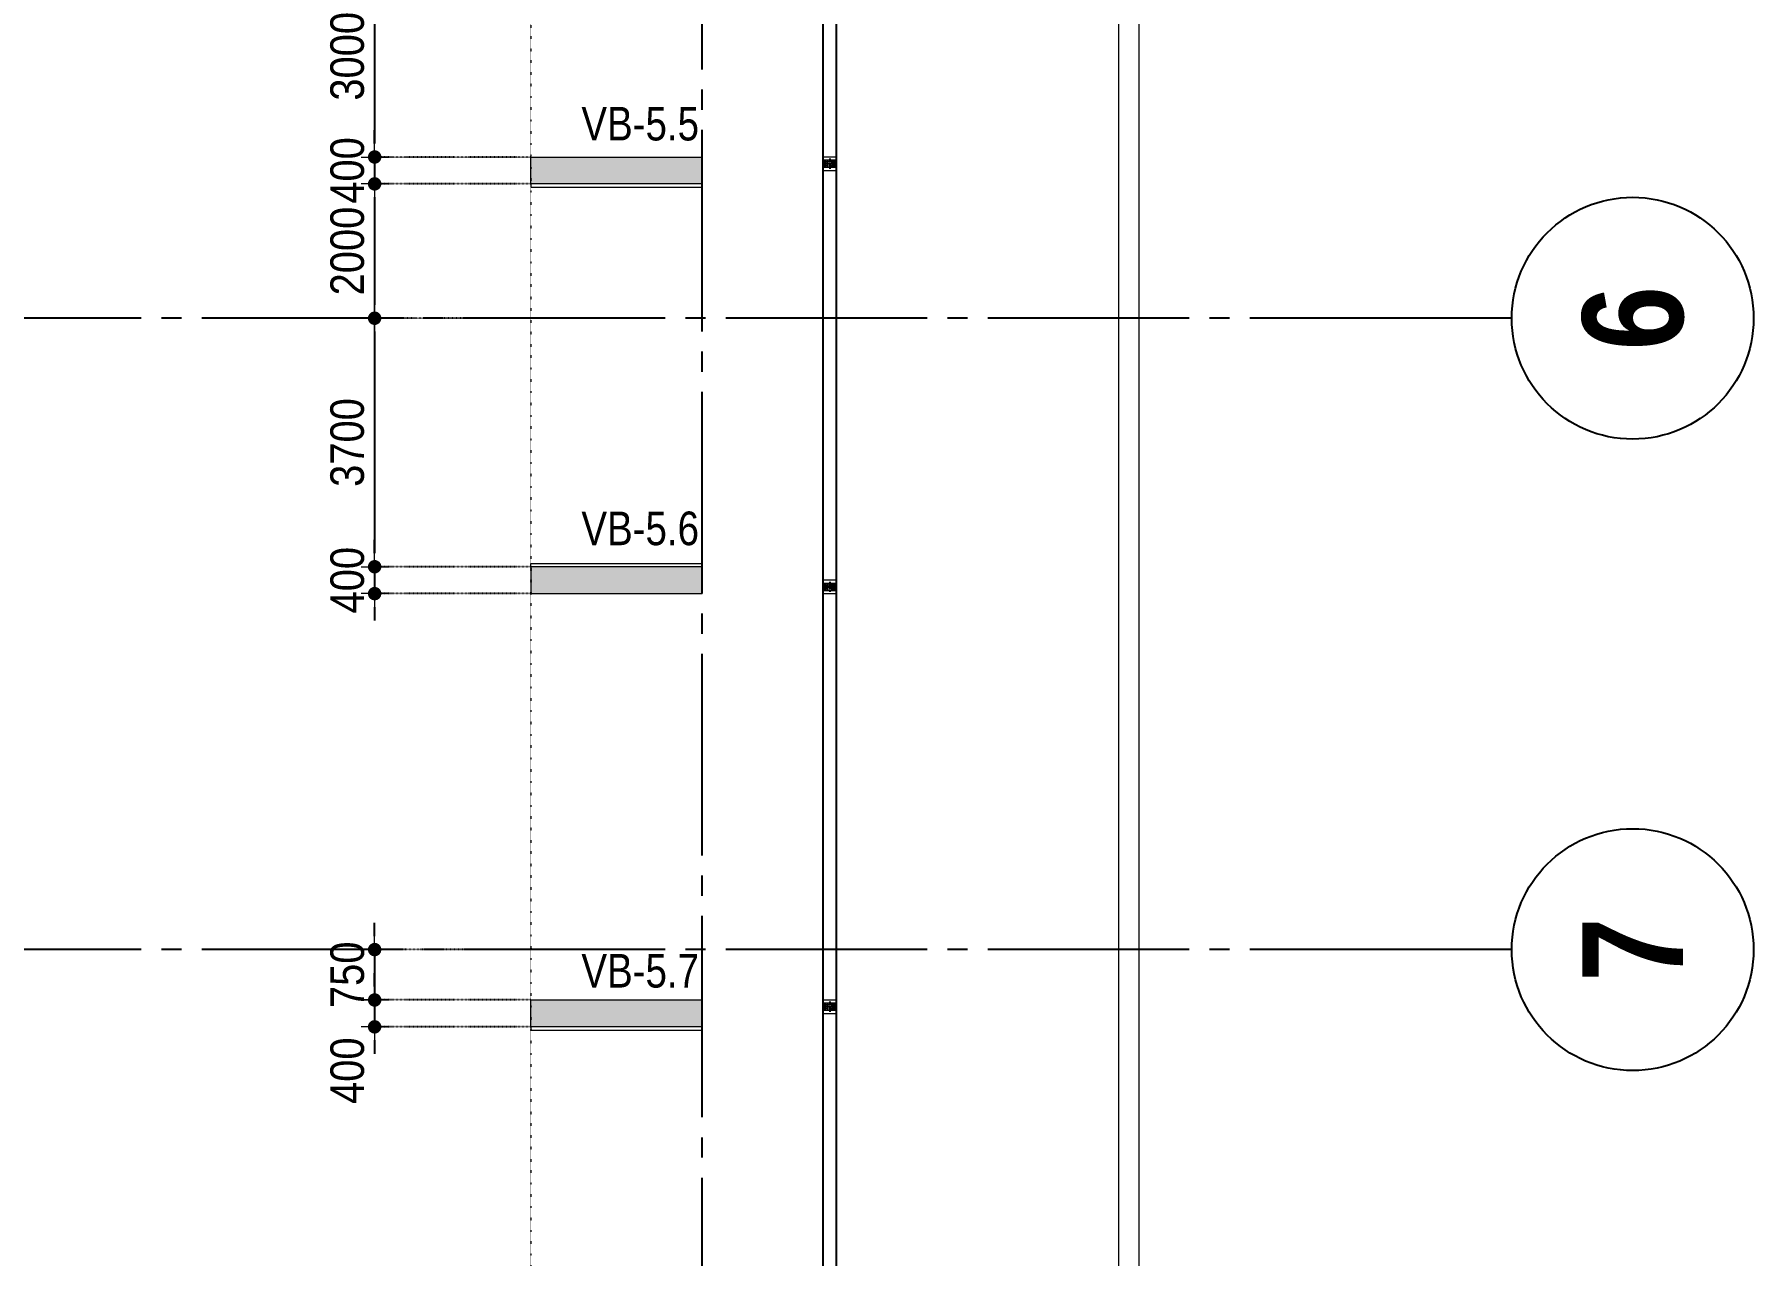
# Model space of a CAD drawing. Header units: millimetres. Extents: x -3973692 to -2843767, y 592734 to 838475.
# Drawn here: x -3458884 to -3433292, y 712175 to 730357 of the extents above; entities that cross this region are included whole.
import ezdxf
from ezdxf.enums import TextEntityAlignment as Align

# ---------------------------------------------------------------- set-up
doc = ezdxf.new("R2010")
doc.units = ezdxf.units.MM
doc.header["$MEASUREMENT"] = 0
doc.header["$PDMODE"] = 3
doc.header["$PDSIZE"] = -20
for name, pattern in [('CHG_XX_Cot_Tang 1$0$CENTER', [20.2, 12.7, -2.5, 2.5, -2.5]), ('CHG_XX_Cot_Tang 1$0$CENTER2', [28.575, 19.05, -3.175, 3.175, -3.175]), ('CHG_XX_Cot_Tang 1$0$HIDDEN', [0.375, 0.25, -0.125]), ('CHG_XX_Cot_Tang 1$0$MB_Luoi truc$0$HTT Hidden 21', [3, 2, -1]), ('CHG_XX_Luoi truc$0$MB_Luoi truc$0$Center101', [13, 10, -1, 1, -1]), ('DIVIDE2', [15.875, 6.35, -3.175, 0, -3.175, 0, -3.175]), ('DOT2', [0.125, 0, -0.125]), ('HIDDEN5', [2.8375, 1.25, -1.5875])]:
    doc.linetypes.add(name, pattern=pattern)
doc.layers.get('0').update_dxf_attribs({"lineweight": 9})
doc.layers.get('Defpoints').update_dxf_attribs({"color": 10, "lineweight": 0})
for name, color, linetype, lineweight in [("'S_General_Dim_1", 1, 'Continuous', 18), ("'S_General_Divide_3 Intermediate", 3, 'DIVIDE2', 40), ("CHG_XX_Cot_Tang 1$0$'S_Steel_Cont_2 Normal", 2, 'Continuous', 25), ("CHG_XX_Cot_Tang 1$0$'S_Steel_Cont_2 Normal_Plate", 150, 'Continuous', 15), ('CHG_XX_Cot_Tang 1$0$Cot thep', 51, 'Continuous', 15), ('CHG_XX_Cot_Tang 1$0$Net thay Tuong', 3, 'Continuous', 20), ('CHG_XX_Cot_Tang 1$0$NS-Pier', 150, 'Continuous', 9), ('CHG_XX_Cot_Tang 1$0$NS-Pier @ 1', 150, 'Continuous', 9), ('CHG_XX_Cot_Tang 1$0$NS-Pier @ 100', 150, 'Continuous', 9), ('CHG_XX_Cot_Tang 1$0$NS-Pier @ 150 VP1', 150, 'Continuous', 9), ('CHG_XX_Cot_Tang 1$0$NS-Pier @ 150 VP2', 150, 'Continuous', 9), ('CHG_XX_Cot_Tang 1$0$NS-Pier @ 150 VP3', 150, 'Continuous', 9), ('CHG_XX_Cot_Tang 1$0$NS-Pier @ 150 VP4', 150, 'Continuous', 9), ('CHG_XX_Cot_Tang 1$0$NS-Pier @ 150 VP5', 150, 'Continuous', 9), ('CHG_XX_Cot_Tang 1$0$NS-Pier @ 150 VP6', 150, 'Continuous', 9), ('CHG_XX_Cot_Tang 1$0$NS-Pier @ 150 VP7', 150, 'Continuous', 9), ('CHG_XX_Cot_Tang 1$0$NS-Pier @ 150 VP8', 150, 'Continuous', 9), ('CHG_XX_Cot_Tang 1$0$NS-Pier @ 150 VP9', 150, 'Continuous', 9), ('CHG_XX_Cot_Tang 1$0$NS-Pier @ 150 VPModel', 150, 'Continuous', 9), ('CHG_XX_Cot_Tang 1$0$NS-Pier @ 200 VP11', 150, 'Continuous', 9), ('CHG_XX_Cot_Tang 1$0$NS-Pier @ 200 VP12', 150, 'Continuous', 9), ('CHG_XX_Cot_Tang 1$0$NS-Pier @ 200 VP13', 150, 'Continuous', 9), ('CHG_XX_Cot_Tang 1$0$NS-Pier @ 200 VP14', 150, 'Continuous', 9), ('CHG_XX_Cot_Tang 1$0$NS-Pier @ 200 VP15', 150, 'Continuous', 9), ('CHG_XX_Cot_Tang 1$0$NS-Pier @ 200 VP16', 150, 'Continuous', 9), ('CHG_XX_Cot_Tang 1$0$NS-Pier @ 200 VP17', 150, 'Continuous', 9), ('CHG_XX_Cot_Tang 1$0$NS-Pier @ 200 VP18', 150, 'Continuous', 9), ('CHG_XX_Cot_Tang 1$0$NS-Pier @ 200 VP19', 150, 'Continuous', 9), ('CHG_XX_Cot_Tang 1$0$NS-Pier @ 200 VP21', 150, 'Continuous', 9), ('CHG_XX_Cot_Tang 1$0$NS-Pier @ 200 VP22', 150, 'Continuous', 9), ('CHG_XX_Cot_Tang 1$0$NS-Pier @ 200 VP23', 150, 'Continuous', 9), ('CHG_XX_Cot_Tang 1$0$NS-Pier @ 200 VP24', 150, 'Continuous', 9), ('CHG_XX_Cot_Tang 1$0$NS-Pier @ 200 VP25', 150, 'Continuous', 9), ('CHG_XX_Cot_Tang 1$0$NS-Pier @ 200 VP26', 150, 'Continuous', 9), ('CHG_XX_Cot_Tang 1$0$NS-Pier @ 200 VP27', 150, 'Continuous', 9), ('CHG_XX_Cot_Tang 1$0$NS-Pier @ 200 VP28', 150, 'Continuous', 9), ('CHG_XX_Cot_Tang 1$0$NS-Pier @ 200 VP30', 150, 'Continuous', 9), ('CHG_XX_Cot_Tang 1$0$NS-Pier @ 200 VP31', 150, 'Continuous', 9), ('CHG_XX_Cot_Tang 1$0$NS-Pier @ 200 VP32', 150, 'Continuous', 9), ('CHG_XX_Cot_Tang 1$0$NS-Pier @ 200 VP33', 150, 'Continuous', 9), ('CHG_XX_Cot_Tang 1$0$NS-Pier @ 200 VP34', 150, 'Continuous', 9), ('CHG_XX_Cot_Tang 1$0$NS-Pier @ 200 VP35', 150, 'Continuous', 9), ('CHG_XX_Cot_Tang 1$0$NS-Pier @ 200 VP36', 150, 'Continuous', 9), ('CHG_XX_Cot_Tang 1$0$NS-Pier @ 200 VP37', 150, 'Continuous', 9), ('CHG_XX_Cot_Tang 1$0$NS-Pier @ 200 VPModel', 150, 'Continuous', 9), ('CHG_XX_Cot_Tang 1$0$NS-Pier @ 350 VP10', 150, 'Continuous', 9), ('CHG_XX_Cot_Tang 1$0$NS-Pier @ 350 VP20', 150, 'Continuous', 9), ('CHG_XX_Cot_Tang 1$0$NS-Pier @ 350 VP29', 150, 'Continuous', 9), ('CHG_XX_Cot_Tang 1$0$NS-Pier @ 350 VPModel', 150, 'Continuous', 9), ('TEXT', 7, 'Continuous', 15)]:
    doc.layers.add(name, color=color, linetype=linetype, lineweight=lineweight)
for name, color, linetype in [("CHG_XX_Cot_Tang 1$0$'S_Concrete_Center_1", 8, 'CHG_XX_Cot_Tang 1$0$CENTER2'), ("CHG_XX_Cot_Tang 1$0$'S_Steel_ Bold", 8, 'Continuous'), ('CHG_XX_Cot_Tang 1$0$Vach VH3', 3, 'Continuous'), ('CHG_XX_Luoi truc$0$Grid', 34, 'Continuous'), ('CHG_XX_Luoi truc$0$Grid Line', 251, 'CHG_XX_Luoi truc$0$MB_Luoi truc$0$Center101'), ('dim', 1, 'Continuous')]:
    doc.layers.add(name, color=color, linetype=linetype)
doc.styles.add('arial', font='arial.ttf', dxfattribs={"width": 0.85})
doc.styles.add('CHG_XX_Luoi truc$0$MB_Luoi truc$0$Grid A-F$0$VNI-HelveCB', font='')
doc.styles.add('TTP-HelCon', font='')
doc.styles.get('CHG_XX_Luoi truc$0$MB_Luoi truc$0$Grid A-F$0$VNI-HelveCB').set_extended_font_data('VNI-Helve-Condense', bold=True)
doc.styles.get('TTP-HelCon').set_extended_font_data('VNI-Helve-Condense')
doc.dimstyles.new('200', dxfattribs={"dimscale": 200, "dimtxt": 2.5, "dimasz": 1, "dimexe": 0, "dimexo": 0, "dimgap": 0.75, "dimtad": 1, "dimdec": 0, "dimrnd": 10, "dimzin": 9, "dimdsep": 46, "dimtxsty": 'arial', "dimblk1": 'DIMDOT', "dimblk2": 'DIMDOT', "dimsah": 1, "dimcen": 2, "dimdle": 3, "dimclre": 8, "dimclrt": 2, "dimadec": 0, "dimazin": 0, "dimtfac": 1, "dimtdec": 0, "dimtix": 1, "dimtmove": 2, "dimatfit": 3, "dimldrblk": 'DIMPIJL', "dimfxl": 1, "dimtvp": 1.8, "dimtolj": 1, "dimtzin": 0, "dimarcsym": 0})

# ---------------------------------------------------------------- blocks, each defined once
blk = doc.blocks.new('*U3260')
at = {"layer": 'CHG_XX_Cot_Tang 1$0$NS-Pier @ 1'}
h = blk.add_hatch(color=256, dxfattribs=at)
h.dxf.hatch_style = 1
h.paths.add_polyline_path([(400, 0), (0, 0), (0, -2550), (400, -2550)])
at = {"layer": 'CHG_XX_Cot_Tang 1$0$NS-Pier @ 100'}
h = blk.add_hatch(color=256, dxfattribs=at)
h.dxf.hatch_style = 1
h.paths.add_polyline_path([(400, 0), (0, 0), (0, -2550), (400, -2550)])
at = {"layer": 'CHG_XX_Cot_Tang 1$0$NS-Pier @ 150 VP1'}
h = blk.add_hatch(color=256, dxfattribs=at)
h.dxf.hatch_style = 1
h.paths.add_polyline_path([(400, 0), (0, 0), (0, -2550), (400, -2550)])
at = {"layer": 'CHG_XX_Cot_Tang 1$0$NS-Pier @ 150 VP2'}
h = blk.add_hatch(color=256, dxfattribs=at)
h.dxf.hatch_style = 1
h.paths.add_polyline_path([(400, 0), (0, 0), (0, -2550), (400, -2550)])
at = {"layer": 'CHG_XX_Cot_Tang 1$0$NS-Pier @ 150 VP3'}
h = blk.add_hatch(color=256, dxfattribs=at)
h.dxf.hatch_style = 1
h.paths.add_polyline_path([(400, 0), (0, 0), (0, -2550), (400, -2550)])
at = {"layer": 'CHG_XX_Cot_Tang 1$0$NS-Pier @ 150 VP4'}
h = blk.add_hatch(color=256, dxfattribs=at)
h.dxf.hatch_style = 1
h.paths.add_polyline_path([(400, 0), (0, 0), (0, -2550), (400, -2550)])
at = {"layer": 'CHG_XX_Cot_Tang 1$0$NS-Pier @ 150 VP5'}
h = blk.add_hatch(color=256, dxfattribs=at)
h.dxf.hatch_style = 1
h.paths.add_polyline_path([(400, 0), (0, 0), (0, -2550), (400, -2550)])
at = {"layer": 'CHG_XX_Cot_Tang 1$0$NS-Pier @ 150 VP6'}
h = blk.add_hatch(color=256, dxfattribs=at)
h.dxf.hatch_style = 1
h.paths.add_polyline_path([(400, 0), (0, 0), (0, -2550), (400, -2550)])
at = {"layer": 'CHG_XX_Cot_Tang 1$0$NS-Pier @ 150 VP7'}
h = blk.add_hatch(color=256, dxfattribs=at)
h.dxf.hatch_style = 1
h.paths.add_polyline_path([(400, 0), (0, 0), (0, -2550), (400, -2550)])
at = {"layer": 'CHG_XX_Cot_Tang 1$0$NS-Pier @ 150 VP8'}
h = blk.add_hatch(color=256, dxfattribs=at)
h.dxf.hatch_style = 1
h.paths.add_polyline_path([(400, 0), (0, 0), (0, -2550), (400, -2550)])
at = {"layer": 'CHG_XX_Cot_Tang 1$0$NS-Pier @ 150 VP9'}
h = blk.add_hatch(color=256, dxfattribs=at)
h.dxf.hatch_style = 1
h.paths.add_polyline_path([(400, 0), (0, 0), (0, -2550), (400, -2550)])
at = {"layer": 'CHG_XX_Cot_Tang 1$0$NS-Pier @ 150 VPModel'}
h = blk.add_hatch(color=256, dxfattribs=at)
h.dxf.hatch_style = 1
h.paths.add_polyline_path([(400, 0), (0, 0), (0, -2550), (400, -2550)])
at = {"layer": 'CHG_XX_Cot_Tang 1$0$NS-Pier @ 200 VP11'}
h = blk.add_hatch(color=256, dxfattribs=at)
h.dxf.hatch_style = 1
h.paths.add_polyline_path([(400, 0), (0, 0), (0, -2550), (400, -2550)])
at = {"layer": 'CHG_XX_Cot_Tang 1$0$NS-Pier @ 200 VP12'}
h = blk.add_hatch(color=256, dxfattribs=at)
h.dxf.hatch_style = 1
h.paths.add_polyline_path([(400, 0), (0, 0), (0, -2550), (400, -2550)])
at = {"layer": 'CHG_XX_Cot_Tang 1$0$NS-Pier @ 200 VP13'}
h = blk.add_hatch(color=256, dxfattribs=at)
h.dxf.hatch_style = 1
h.paths.add_polyline_path([(400, 0), (0, 0), (0, -2550), (400, -2550)])
at = {"layer": 'CHG_XX_Cot_Tang 1$0$NS-Pier @ 200 VP14'}
h = blk.add_hatch(color=256, dxfattribs=at)
h.dxf.hatch_style = 1
h.paths.add_polyline_path([(400, 0), (0, 0), (0, -2550), (400, -2550)])
at = {"layer": 'CHG_XX_Cot_Tang 1$0$NS-Pier @ 200 VP15'}
h = blk.add_hatch(color=256, dxfattribs=at)
h.dxf.hatch_style = 1
h.paths.add_polyline_path([(400, 0), (0, 0), (0, -2550), (400, -2550)])
at = {"layer": 'CHG_XX_Cot_Tang 1$0$NS-Pier @ 200 VP16'}
h = blk.add_hatch(color=256, dxfattribs=at)
h.dxf.hatch_style = 1
h.paths.add_polyline_path([(400, 0), (0, 0), (0, -2550), (400, -2550)])
at = {"layer": 'CHG_XX_Cot_Tang 1$0$NS-Pier @ 200 VP17'}
h = blk.add_hatch(color=256, dxfattribs=at)
h.dxf.hatch_style = 1
h.paths.add_polyline_path([(400, 0), (0, 0), (0, -2550), (400, -2550)])
at = {"layer": 'CHG_XX_Cot_Tang 1$0$NS-Pier @ 200 VP18'}
h = blk.add_hatch(color=256, dxfattribs=at)
h.dxf.hatch_style = 1
h.paths.add_polyline_path([(400, 0), (0, 0), (0, -2550), (400, -2550)])
at = {"layer": 'CHG_XX_Cot_Tang 1$0$NS-Pier @ 200 VP19'}
h = blk.add_hatch(color=256, dxfattribs=at)
h.dxf.hatch_style = 1
h.paths.add_polyline_path([(400, 0), (0, 0), (0, -2550), (400, -2550)])
at = {"layer": 'CHG_XX_Cot_Tang 1$0$NS-Pier @ 200 VP21'}
h = blk.add_hatch(color=256, dxfattribs=at)
h.dxf.hatch_style = 1
h.paths.add_polyline_path([(400, 0), (0, 0), (0, -2550), (400, -2550)])
at = {"layer": 'CHG_XX_Cot_Tang 1$0$NS-Pier @ 200 VP22'}
h = blk.add_hatch(color=256, dxfattribs=at)
h.dxf.hatch_style = 1
h.paths.add_polyline_path([(400, 0), (0, 0), (0, -2550), (400, -2550)])
at = {"layer": 'CHG_XX_Cot_Tang 1$0$NS-Pier @ 200 VP23'}
h = blk.add_hatch(color=256, dxfattribs=at)
h.dxf.hatch_style = 1
h.paths.add_polyline_path([(400, 0), (0, 0), (0, -2550), (400, -2550)])
at = {"layer": 'CHG_XX_Cot_Tang 1$0$NS-Pier @ 200 VP24'}
h = blk.add_hatch(color=256, dxfattribs=at)
h.dxf.hatch_style = 1
h.paths.add_polyline_path([(400, 0), (0, 0), (0, -2550), (400, -2550)])
at = {"layer": 'CHG_XX_Cot_Tang 1$0$NS-Pier @ 200 VP25'}
h = blk.add_hatch(color=256, dxfattribs=at)
h.dxf.hatch_style = 1
h.paths.add_polyline_path([(400, 0), (0, 0), (0, -2550), (400, -2550)])
at = {"layer": 'CHG_XX_Cot_Tang 1$0$NS-Pier @ 200 VP26'}
h = blk.add_hatch(color=256, dxfattribs=at)
h.dxf.hatch_style = 1
h.paths.add_polyline_path([(400, 0), (0, 0), (0, -2550), (400, -2550)])
at = {"layer": 'CHG_XX_Cot_Tang 1$0$NS-Pier @ 200 VP27'}
h = blk.add_hatch(color=256, dxfattribs=at)
h.dxf.hatch_style = 1
h.paths.add_polyline_path([(400, 0), (0, 0), (0, -2550), (400, -2550)])
at = {"layer": 'CHG_XX_Cot_Tang 1$0$NS-Pier @ 200 VP28'}
h = blk.add_hatch(color=256, dxfattribs=at)
h.dxf.hatch_style = 1
h.paths.add_polyline_path([(400, 0), (0, 0), (0, -2550), (400, -2550)])
at = {"layer": 'CHG_XX_Cot_Tang 1$0$NS-Pier @ 200 VP30'}
h = blk.add_hatch(color=256, dxfattribs=at)
h.dxf.hatch_style = 1
h.paths.add_polyline_path([(400, 0), (0, 0), (0, -2550), (400, -2550)])
at = {"layer": 'CHG_XX_Cot_Tang 1$0$NS-Pier @ 200 VP31'}
h = blk.add_hatch(color=256, dxfattribs=at)
h.dxf.hatch_style = 1
h.paths.add_polyline_path([(400, 0), (0, 0), (0, -2550), (400, -2550)])
at = {"layer": 'CHG_XX_Cot_Tang 1$0$NS-Pier @ 200 VP32'}
h = blk.add_hatch(color=256, dxfattribs=at)
h.dxf.hatch_style = 1
h.paths.add_polyline_path([(400, 0), (0, 0), (0, -2550), (400, -2550)])
at = {"layer": 'CHG_XX_Cot_Tang 1$0$NS-Pier @ 200 VP33'}
h = blk.add_hatch(color=256, dxfattribs=at)
h.dxf.hatch_style = 1
h.paths.add_polyline_path([(400, 0), (0, 0), (0, -2550), (400, -2550)])
at = {"layer": 'CHG_XX_Cot_Tang 1$0$NS-Pier @ 200 VP34'}
h = blk.add_hatch(color=256, dxfattribs=at)
h.dxf.hatch_style = 1
h.paths.add_polyline_path([(400, 0), (0, 0), (0, -2550), (400, -2550)])
at = {"layer": 'CHG_XX_Cot_Tang 1$0$NS-Pier @ 200 VP35'}
h = blk.add_hatch(color=256, dxfattribs=at)
h.dxf.hatch_style = 1
h.paths.add_polyline_path([(400, 0), (0, 0), (0, -2550), (400, -2550)])
at = {"layer": 'CHG_XX_Cot_Tang 1$0$NS-Pier @ 200 VP36'}
h = blk.add_hatch(color=256, dxfattribs=at)
h.dxf.hatch_style = 1
h.paths.add_polyline_path([(400, 0), (0, 0), (0, -2550), (400, -2550)])
at = {"layer": 'CHG_XX_Cot_Tang 1$0$NS-Pier @ 200 VP37'}
h = blk.add_hatch(color=256, dxfattribs=at)
h.dxf.hatch_style = 1
h.paths.add_polyline_path([(400, 0), (0, 0), (0, -2550), (400, -2550)])
at = {"layer": 'CHG_XX_Cot_Tang 1$0$NS-Pier @ 200 VPModel'}
h = blk.add_hatch(color=256, dxfattribs=at)
h.dxf.hatch_style = 1
h.paths.add_polyline_path([(400, 0), (0, 0), (0, -2550), (400, -2550)])
at = {"layer": 'CHG_XX_Cot_Tang 1$0$NS-Pier @ 350 VP10'}
h = blk.add_hatch(color=256, dxfattribs=at)
h.dxf.hatch_style = 1
h.paths.add_polyline_path([(400, 0), (0, 0), (0, -2550), (400, -2550)])
at = {"layer": 'CHG_XX_Cot_Tang 1$0$NS-Pier @ 350 VP20'}
h = blk.add_hatch(color=256, dxfattribs=at)
h.dxf.hatch_style = 1
h.paths.add_polyline_path([(400, 0), (0, 0), (0, -2550), (400, -2550)])
at = {"layer": 'CHG_XX_Cot_Tang 1$0$NS-Pier @ 350 VP29'}
h = blk.add_hatch(color=256, dxfattribs=at)
h.dxf.hatch_style = 1
h.paths.add_polyline_path([(400, 0), (0, 0), (0, -2550), (400, -2550)])
at = {"layer": 'CHG_XX_Cot_Tang 1$0$NS-Pier @ 350 VPModel'}
h = blk.add_hatch(color=256, dxfattribs=at)
h.dxf.hatch_style = 1
h.paths.add_polyline_path([(400, 0), (0, 0), (0, -2550), (400, -2550)])
blk = doc.blocks.new('CHG_XX_Cot_Tang 1$0$Block A_C450x2250')
at = {"layer": 'CHG_XX_Cot_Tang 1$0$NS-Pier', "color": 9, "linetype": 'CHG_XX_Cot_Tang 1$0$MB_Luoi truc$0$HTT Hidden 21'}
blk.add_lwpolyline([(0, 0), (-50, 0), (-50, -2550), (0, -2550)], dxfattribs=at)
at = {"layer": 'CHG_XX_Cot_Tang 1$0$NS-Pier'}
blk.add_lwpolyline([(400, -2550), (0, -2550), (0, 0), (400, 0)], close=True, dxfattribs=at)
blk.add_blockref('*U3260', (0, 0), dxfattribs=at)
blk = doc.blocks.new('*U2973')
at = {"layer": "CHG_XX_Cot_Tang 1$0$'S_Steel_ Bold", "linetype": 'CHG_XX_Cot_Tang 1$0$CENTER', "ltscale": 0.05}
for p, q in [((-13, 0), (13, 0)), ((0, 13), (0, -13))]:
    blk.add_line(p, q, dxfattribs=at)
at = {"layer": "CHG_XX_Cot_Tang 1$0$'S_Steel_ Bold", "color": 1}
blk.add_circle((0, 0), 7, dxfattribs=at)
blk = doc.blocks.new('CHG_XX_Cot_Tang 1$0$A$C42BB3C5E')
at = {"color": 8, "linetype": 'CHG_XX_Cot_Tang 1$0$MB_Luoi truc$0$HTT Hidden 21'}
blk.add_lwpolyline([(-75, -113), (125, -113), (125, 87), (-75, 87)], close=True, dxfattribs=at)
at = {"layer": "CHG_XX_Cot_Tang 1$0$'S_Concrete_Center_1"}
for p, q in [((25, 63), (25, -88)), ((125, -13), (-83, -13))]:
    blk.add_line(p, q, dxfattribs=at)
at = {"layer": "CHG_XX_Cot_Tang 1$0$'S_Steel_Cont_2 Normal"}
blk.add_lwpolyline([(-37, -15, 0.414214), (-43, -21), (-43, -50), (-50, -50), (-50, 25), (-43, 25), (-43, -4, 0.414214), (-37, -10), (87, -10, 0.414214), (93, -4), (93, 25), (100, 25), (100, -50), (93, -50), (93, -21, 0.414214), (87, -15)], format="xyb", close=True, dxfattribs=at)
at = {"layer": "CHG_XX_Cot_Tang 1$0$'S_Steel_Cont_2 Normal_Plate"}
blk.add_lwpolyline([(115, 45), (115, -70), (-65, -70), (-65, 45)], close=True, dxfattribs=at)
at = {"layer": "CHG_XX_Cot_Tang 1$0$'S_Steel_ Bold"}
for p in [(-10, 20), (60, 20)]:
    blk.add_blockref('*U2973', p, dxfattribs=at)
at = {"layer": "CHG_XX_Cot_Tang 1$0$'S_Steel_ Bold", "xscale": -1, "rotation": 180}
for p in [(-10, -45), (60, -45)]:
    blk.add_blockref('*U2973', p, dxfattribs=at)
blk = doc.blocks.new('CHG_XX_Cot_Tang 1$0$net pergola')
at = {"layer": 'CHG_XX_Cot_Tang 1$0$Net thay Tuong'}
for p in [(67007, 66963), (67007, 60663), (67007, 54412)]:
    blk.add_blockref('CHG_XX_Cot_Tang 1$0$A$C42BB3C5E', p, dxfattribs=at)
blk = doc.blocks.new('*U2841')
at = {"layer": 'CHG_XX_Luoi truc$0$Grid Line'}
blk.add_line((0, 0), (0, 608), dxfattribs=at)
at = {"layer": 'CHG_XX_Luoi truc$0$Grid', "lineweight": -2, "style": 'CHG_XX_Luoi truc$0$MB_Luoi truc$0$Grid A-F$0$VNI-HelveCB'}
for tag, p in [('GRIDSUB', (0, 617)), ('GRID', (0, -9))]:
    blk.add_attdef(tag, text='', height=5, dxfattribs=at).set_placement(p, align=Align.MIDDLE)
blk = doc.blocks.new('*U2843')
at = {"layer": 'CHG_XX_Luoi truc$0$Grid', "lineweight": -2}
blk.add_line((0, -3), (0, 0), dxfattribs=at)
blk.add_circle((0, -9), 6, dxfattribs=at)
at = {"layer": 'CHG_XX_Luoi truc$0$Grid Line'}
blk.add_line((0, 0), (0, 438), dxfattribs=at)
at = {"layer": 'CHG_XX_Luoi truc$0$Grid', "lineweight": -2, "style": 'CHG_XX_Luoi truc$0$MB_Luoi truc$0$Grid A-F$0$VNI-HelveCB'}
for tag, p in [('GRIDSUB', (0, 447)), ('GRID', (0, -9))]:
    blk.add_attdef(tag, text='', height=5, dxfattribs=at).set_placement(p, align=Align.MIDDLE)
blk = doc.blocks.new('CHG_XX_Luoi truc')
at = {"layer": 'CHG_XX_Luoi truc$0$Grid', "xscale": 300, "yscale": 300, "zscale": 300}
blk.add_blockref('*U2841', (99550, -12747), dxfattribs=at)
at = {"layer": 'CHG_XX_Luoi truc$0$Grid'}
ref = blk.add_blockref('*U2843', (110703, 116150), dxfattribs=dict(at, xscale=300.0000000000013, yscale=300.0000000000013, zscale=300.0000000000013, rotation=90))
ref.add_attrib('GRID', '6', dxfattribs={"lineweight": -2, "height": 1500, "rotation": 90, "style": 'CHG_XX_Luoi truc$0$MB_Luoi truc$0$Grid A-F$0$VNI-HelveCB'}).set_placement((113403, 116150), align=Align.MIDDLE)
ref = blk.add_blockref('*U2843', (110703, 106750), dxfattribs=dict(at, xscale=300.0000000000013, yscale=300.0000000000013, zscale=300.0000000000013, rotation=90))
ref.add_attrib('GRID', '7', dxfattribs={"lineweight": -2, "height": 1500, "rotation": 90, "style": 'CHG_XX_Luoi truc$0$MB_Luoi truc$0$Grid A-F$0$VNI-HelveCB'}).set_placement((113403, 106750), align=Align.MIDDLE)
blk = doc.blocks.new('CHG_XX_Cot_Tang 1')
at = {"layer": 'CHG_XX_Cot_Tang 1$0$NS-Pier', "linetype": 'Continuous', "ltscale": 5}
blk.add_lwpolyline([(-300, 85450), (-10900, 85450), (-10900, 163400), (99639.2, 163400), (106050, 158254.3), (106050, -6022), (103575.5, -9000), (32350, -9000), (32350, 84050), (-300, 84050)], close=True, dxfattribs=at)
at = {"layer": 'CHG_XX_Cot_Tang 1$0$NS-Pier', "linetype": 'CHG_XX_Cot_Tang 1$0$HIDDEN', "ltscale": 5}
blk.add_lwpolyline([(32650, 84350), (0, 84350), (0, 85750), (-10600, 85750), (-10600, 163100), (99533.7, 163100), (105750, 158110.4), (105750, -5913.6), (103434.7, -8700), (32650, -8700), (32650, 84350), (32650, -8700), (103404.7, -8700)], dxfattribs=at)
at = {"layer": 'CHG_XX_Cot_Tang 1$0$Vach VH3'}
for p, q in [((101350.9, 72976.9), (101350.9, 128050)), ((101549.6, 72893.1), (101551.1, 127850))]:
    blk.add_line(p, q, dxfattribs=at)
at = {"layer": 'CHG_XX_Cot_Tang 1$0$Cot thep'}
blk.add_blockref('CHG_XX_Cot_Tang 1$0$net pergola', (34418.2, 51500), dxfattribs=at)
at = {"layer": 'CHG_XX_Cot_Tang 1$0$NS-Pier'}
blk.add_blockref('CHG_XX_Luoi truc', (0, 0), dxfattribs=at)
at = {"layer": 'CHG_XX_Cot_Tang 1$0$NS-Pier', "rotation": 90.00000000000001}
for p in [(97000, 118150), (97000, 105600)]:
    blk.add_blockref('CHG_XX_Cot_Tang 1$0$Block A_C450x2250', p, dxfattribs=at)
at = {"layer": 'CHG_XX_Cot_Tang 1$0$NS-Pier', "xscale": -1, "rotation": 90}
blk.add_blockref('CHG_XX_Cot_Tang 1$0$Block A_C450x2250', (97000, 112450), dxfattribs=at)
blk = doc.blocks.new('DIMDOT')
for p, q in [((1, 0), (-1, 0)), ((0, -1), (0, 1))]:
    blk.add_line(p, q)
at = {"const_width": 0.5}
blk.add_lwpolyline([(-0.25, 0, 1), (0.25, 0, 1)], format="xyb", close=True, dxfattribs=at)
blk = doc.blocks.new('*D225')
at = {"layer": "'S_General_Dim_1", "color": 8, "linetype": 'HIDDEN5', "lineweight": -2, "transparency": 16777216}
for p, q in [((-3451495, 731531), (-3453819, 731531)), ((-3451495, 728531), (-3453819, 728531))]:
    blk.add_line(p, q, dxfattribs=at)
at = {"layer": "'S_General_Dim_1", "color": 0, "lineweight": -2, "transparency": 16777216}
blk.add_line((-3453819, 731331), (-3453819, 728731), dxfattribs=at)
at = {"layer": 'Defpoints', "color": 0, "transparency": 16777216}
for p in [(-3451495, 731531), (-3453819, 728531), (-3451495, 728531)]:
    blk.add_point(p, dxfattribs=at)
at = {"layer": "'S_General_Dim_1", "color": 0, "lineweight": -2, "transparency": 16777216, "xscale": 200, "yscale": 200, "zscale": 200}
for p, rotation in [((-3453819, 731531), 90), ((-3453819, 728531), 270)]:
    blk.add_blockref('DIMDOT', p, dxfattribs=dict(at, rotation=rotation))
at = {"layer": "'S_General_Dim_1", "color": 2, "transparency": 16777216, "insert": (-3454225, 730031), "char_height": 500, "attachment_point": 5, "rotation": 90, "style": 'arial'}
blk.add_mtext('\\A1;3000', dxfattribs=at)
blk = doc.blocks.new('DIMPIJL')
at = {"linetype": 'ByBlock'}
blk.add_solid([(-2.5, 0.42), (-2.5, -0.42), (0, 0)], dxfattribs=at)
blk = doc.blocks.new('*D226')
at = {"layer": "'S_General_Dim_1", "color": 0, "lineweight": -2, "transparency": 16777216}
for p, q in [((-3453819, 728731), (-3453819, 728931)), ((-3453819, 728531), (-3453819, 728131)), ((-3453819, 727931), (-3453819, 727731))]:
    blk.add_line(p, q, dxfattribs=at)
at = {"layer": "'S_General_Dim_1", "color": 8, "linetype": 'HIDDEN5', "lineweight": -2, "transparency": 16777216}
for p, q in [((-3451495, 728531), (-3453819, 728531)), ((-3451495, 728131), (-3453819, 728131))]:
    blk.add_line(p, q, dxfattribs=at)
at = {"layer": 'Defpoints', "color": 0, "transparency": 16777216}
for p in [(-3451495, 728531), (-3453819, 728131), (-3451495, 728131)]:
    blk.add_point(p, dxfattribs=at)
at = {"layer": "'S_General_Dim_1", "color": 0, "lineweight": -2, "transparency": 16777216, "xscale": 200, "yscale": 200, "zscale": 200}
for p, rotation in [((-3453819, 728531), 270), ((-3453819, 728131), 90)]:
    blk.add_blockref('DIMDOT', p, dxfattribs=dict(at, rotation=rotation))
at = {"layer": "'S_General_Dim_1", "color": 2, "transparency": 16777216, "insert": (-3454224, 728331), "char_height": 500, "attachment_point": 5, "rotation": 90, "style": 'arial'}
blk.add_mtext('\\A1;400', dxfattribs=at)
blk = doc.blocks.new('*D227')
at = {"layer": "'S_General_Dim_1", "color": 8, "linetype": 'HIDDEN5', "lineweight": -2, "transparency": 16777216}
for p, q in [((-3451495, 728131), (-3453819, 728131)), ((-3451059, 726131), (-3453819, 726131))]:
    blk.add_line(p, q, dxfattribs=at)
at = {"layer": "'S_General_Dim_1", "color": 0, "lineweight": -2, "transparency": 16777216}
blk.add_line((-3453819, 727931), (-3453819, 726331), dxfattribs=at)
at = {"layer": 'Defpoints', "color": 0, "transparency": 16777216}
for p in [(-3451495, 728131), (-3453819, 726131), (-3451059, 726131)]:
    blk.add_point(p, dxfattribs=at)
at = {"layer": "'S_General_Dim_1", "color": 0, "lineweight": -2, "transparency": 16777216, "xscale": 200, "yscale": 200, "zscale": 200}
for p, rotation in [((-3453819, 728131), 90), ((-3453819, 726131), 270)]:
    blk.add_blockref('DIMDOT', p, dxfattribs=dict(at, rotation=rotation))
at = {"layer": "'S_General_Dim_1", "color": 2, "transparency": 16777216, "insert": (-3454224, 727131), "char_height": 500, "attachment_point": 5, "rotation": 90, "style": 'arial'}
blk.add_mtext('\\A1;2000', dxfattribs=at)
blk = doc.blocks.new('*D228')
at = {"layer": "'S_General_Dim_1", "color": 8, "linetype": 'HIDDEN5', "lineweight": -2, "transparency": 16777216}
for p, q in [((-3451059, 726131), (-3453819, 726131)), ((-3451495, 722431), (-3453819, 722431))]:
    blk.add_line(p, q, dxfattribs=at)
at = {"layer": "'S_General_Dim_1", "color": 0, "lineweight": -2, "transparency": 16777216}
blk.add_line((-3453819, 725931), (-3453819, 722631), dxfattribs=at)
at = {"layer": 'Defpoints', "color": 0, "transparency": 16777216}
for p in [(-3451059, 726131), (-3453819, 722431), (-3451495, 722431)]:
    blk.add_point(p, dxfattribs=at)
at = {"layer": "'S_General_Dim_1", "color": 0, "lineweight": -2, "transparency": 16777216, "xscale": 200, "yscale": 200, "zscale": 200}
for p, rotation in [((-3453819, 726131), 90), ((-3453819, 722431), 270)]:
    blk.add_blockref('DIMDOT', p, dxfattribs=dict(at, rotation=rotation))
at = {"layer": "'S_General_Dim_1", "color": 2, "transparency": 16777216, "insert": (-3454225, 724281), "char_height": 500, "attachment_point": 5, "rotation": 90, "style": 'arial'}
blk.add_mtext('\\A1;3700', dxfattribs=at)
blk = doc.blocks.new('*D229')
at = {"layer": "'S_General_Dim_1", "color": 0, "lineweight": -2, "transparency": 16777216}
for p, q in [((-3453819, 722631), (-3453819, 722831)), ((-3453819, 722431), (-3453819, 722031)), ((-3453819, 721831), (-3453819, 721631))]:
    blk.add_line(p, q, dxfattribs=at)
at = {"layer": "'S_General_Dim_1", "color": 8, "linetype": 'HIDDEN5', "lineweight": -2, "transparency": 16777216}
for p, q in [((-3451495, 722431), (-3453819, 722431)), ((-3451495, 722031), (-3453819, 722031))]:
    blk.add_line(p, q, dxfattribs=at)
at = {"layer": 'Defpoints', "color": 0, "transparency": 16777216}
for p in [(-3451495, 722431), (-3453819, 722031), (-3451495, 722031)]:
    blk.add_point(p, dxfattribs=at)
at = {"layer": "'S_General_Dim_1", "color": 0, "lineweight": -2, "transparency": 16777216, "xscale": 200, "yscale": 200, "zscale": 200}
for p, rotation in [((-3453819, 722431), 270), ((-3453819, 722031), 90)]:
    blk.add_blockref('DIMDOT', p, dxfattribs=dict(at, rotation=rotation))
at = {"layer": "'S_General_Dim_1", "color": 2, "transparency": 16777216, "insert": (-3454224, 722231), "char_height": 500, "attachment_point": 5, "rotation": 90, "style": 'arial'}
blk.add_mtext('\\A1;400', dxfattribs=at)
blk = doc.blocks.new('*D230')
at = {"layer": "'S_General_Dim_1", "color": 0, "lineweight": -2, "transparency": 16777216}
for p, q in [((-3453819, 716931), (-3453819, 717131)), ((-3453819, 716731), (-3453819, 715981)), ((-3453819, 715781), (-3453819, 715581))]:
    blk.add_line(p, q, dxfattribs=at)
at = {"layer": "'S_General_Dim_1", "color": 8, "linetype": 'HIDDEN5', "lineweight": -2, "transparency": 16777216}
for p, q in [((-3451188, 716731), (-3453819, 716731)), ((-3451495, 715981), (-3453819, 715981))]:
    blk.add_line(p, q, dxfattribs=at)
at = {"layer": 'Defpoints', "color": 0, "transparency": 16777216}
for p in [(-3451188, 716731), (-3453819, 715981), (-3451495, 715981)]:
    blk.add_point(p, dxfattribs=at)
at = {"layer": "'S_General_Dim_1", "color": 0, "lineweight": -2, "transparency": 16777216, "xscale": 200, "yscale": 200, "zscale": 200}
for p, rotation in [((-3453819, 716731), 270), ((-3453819, 715981), 90)]:
    blk.add_blockref('DIMDOT', p, dxfattribs=dict(at, rotation=rotation))
at = {"layer": "'S_General_Dim_1", "color": 2, "transparency": 16777216, "insert": (-3454224, 716356), "char_height": 500, "attachment_point": 5, "rotation": 90, "style": 'arial'}
blk.add_mtext('\\A1;750', dxfattribs=at)
blk = doc.blocks.new('*D231')
at = {"layer": "'S_General_Dim_1", "color": 0, "lineweight": -2, "transparency": 16777216}
for p, q in [((-3453819, 716181), (-3453819, 716381)), ((-3453819, 715981), (-3453819, 715581)), ((-3453819, 715381), (-3453819, 715181))]:
    blk.add_line(p, q, dxfattribs=at)
at = {"layer": "'S_General_Dim_1", "color": 8, "linetype": 'HIDDEN5', "lineweight": -2, "transparency": 16777216}
for p, q in [((-3451495, 715981), (-3453819, 715981)), ((-3451495, 715581), (-3453819, 715581))]:
    blk.add_line(p, q, dxfattribs=at)
at = {"layer": 'Defpoints', "color": 0, "transparency": 16777216}
for p in [(-3451495, 715981), (-3453819, 715581), (-3451495, 715581)]:
    blk.add_point(p, dxfattribs=at)
at = {"layer": "'S_General_Dim_1", "color": 0, "lineweight": -2, "transparency": 16777216, "xscale": 200, "yscale": 200, "zscale": 200}
for p, rotation in [((-3453819, 715981), 270), ((-3453819, 715581), 90)]:
    blk.add_blockref('DIMDOT', p, dxfattribs=dict(at, rotation=rotation))
at = {"layer": "'S_General_Dim_1", "color": 2, "transparency": 16777216, "insert": (-3454224, 714928), "char_height": 500, "attachment_point": 5, "rotation": 90, "style": 'arial'}
blk.add_mtext('\\A1;400', dxfattribs=at)
blk = doc.blocks.new('b')
at = {"layer": 'TEXT', "color": 3, "style": 'TTP-HelCon'}
for s, p in [('VB-5.5', (-1796, -33453)), ('VB-5.6', (-1796, -39479)), ('VB-5.7', (-1796, -46065))]:
    blk.add_text(s, height=500, dxfattribs=at).set_placement(p)

msp = doc.modelspace()

# ---------------------------------------------------------------- linework, layer by layer
at = {"layer": 'dim', "linetype": 'DOT2', "ltscale": 10}
msp.add_line((-3451495.2, 750631), (-3451495.2, 690231), dxfattribs=at)

# ---------------------------------------------------------------- block references
at = {"layer": "'S_General_Divide_3 Intermediate"}
msp.add_blockref('CHG_XX_Cot_Tang 1', (-3548495.2, 609981), dxfattribs=at)
at = {"layer": 'dim'}
msp.add_blockref('b', (-3448945.2, 762231), dxfattribs=at)

# ---------------------------------------------------------------- dimensions: what is measured, and where the dimension line sits
at = {"layer": "'S_General_Dim_1"}
for base, p1, p2, picture, middle in [((-3453819.1, 728531), (-3451495.2, 731531), (-3451495.2, 728531), '*D225', (-3454224.6, 730031)), ((-3453819.1, 728131), (-3451495.2, 728531), (-3451495.2, 728131), '*D226', (-3454224.4, 728331)), ((-3453819.1, 726131), (-3451495.2, 728131), (-3451059, 726131), '*D227', (-3454224.4, 727131)), ((-3453819.1, 722431), (-3451059, 726131), (-3451495.2, 722431), '*D228', (-3454224.6, 724281)), ((-3453819.1, 722031), (-3451495.2, 722431), (-3451495.2, 722031), '*D229', (-3454224.4, 722231)), ((-3453819.1, 715981), (-3451188.3, 716731), (-3451495.2, 715981), '*D230', (-3454224.4, 716356))]:
    dim = msp.add_linear_dim(base=base, p1=p1, p2=p2, angle=90, dimstyle='200', dxfattribs=at)
    dim.commit()
    dim.dimension.update_dxf_attribs({"geometry": picture, "text_midpoint": middle})
dim = msp.add_linear_dim(base=(-3453819.1, 715581), p1=(-3451495.2, 715981), p2=(-3451495.2, 715581), angle=90, dimstyle='200', dxfattribs=at)
dim.commit()
dim.dimension.update_dxf_attribs({"geometry": '*D231', "text_midpoint": (-3454224.4, 714928.2), "dimtype": 160})

doc.saveas('drawing.dxf')
